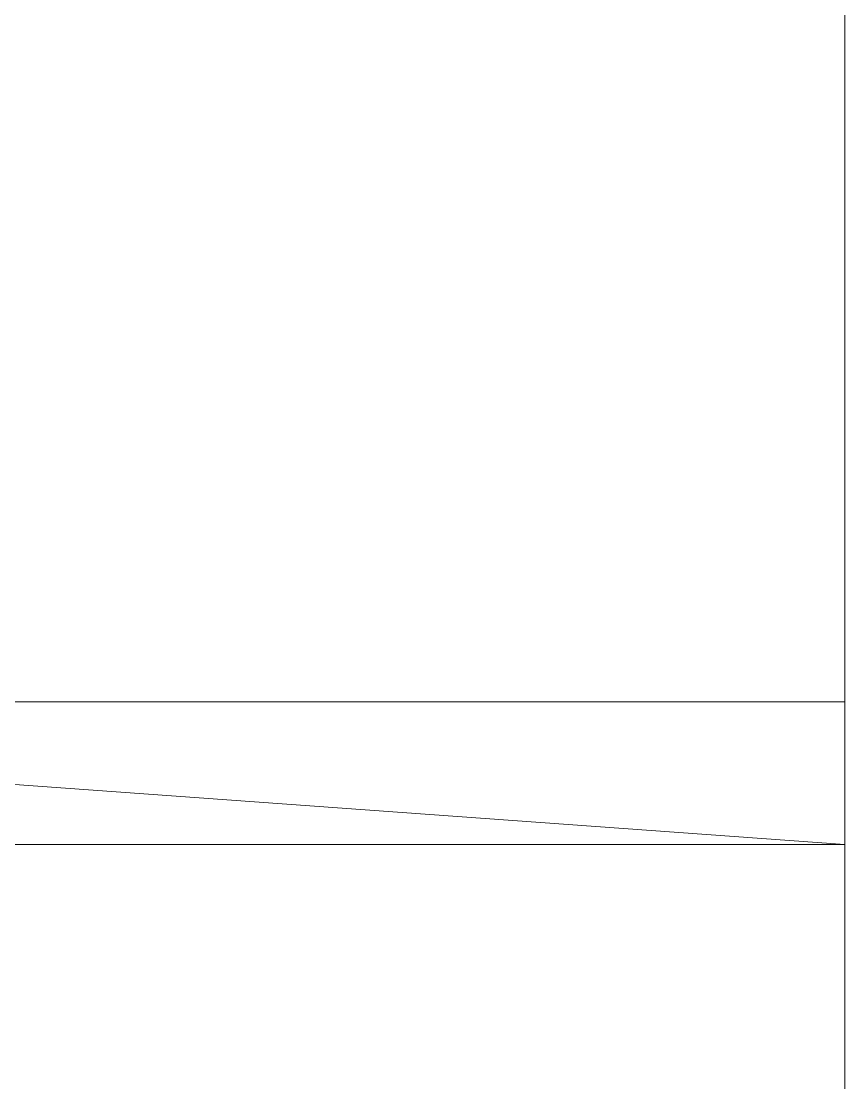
# Model space of a CAD drawing. Header units: millimetres. Extents: x 11098 to 33953, y -10594 to 3707.
# Drawn here: x 25213 to 25473, y -461.5 to -126.3 of the extents above; entities that cross this region are included whole.
import ezdxf

# ---------------------------------------------------------------- set-up
doc = ezdxf.new("R2010")
doc.units = ezdxf.units.MM
for name, color, linetype, lineweight in [('A-DOOR', 31, 'Continuous', 9), ('A-DOOR-FRAM', 31, 'Continuous', 9), ('A-WALL', 113, 'Continuous', 9)]:
    doc.layers.add(name, color=color, linetype=linetype, lineweight=lineweight)

# ---------------------------------------------------------------- blocks, each defined once
blk = doc.blocks.new('TU DF 1 - Rahmenstock flächenbündig - ML - 885 x 2135-2481295-_3D_')
at = {"layer": 'A-DOOR-FRAM'}
mesh = blk.add_polyface(dxfattribs=at)
corners = [(-412.5, 230), (-412.5, 185), (-397.5, 185), (-397.5, -230), (-442.5, -230), (-442.5, 230)]
mesh.append_faces([[corners[k] for k in face] for face in [(3, 4, 1, 2)]], dxfattribs={"vtx1": -1})
mesh.append_faces([[corners[k] for k in face] for face in [(5, 0, 1, 4)]], dxfattribs={"vtx2": -1})
mesh = blk.add_polyface(dxfattribs=at)
corners = [(-442.5, 230), (-442.5, -230), (-442.5, -230, 2135), (-442.5, 230, 2135)]
mesh.append_faces([[corners[k] for k in face] for face in [(0, 1, 2, 3)]])
mesh = blk.add_polyface(dxfattribs=at)
corners = [(-442.5, 230, 2135), (-442.5, -230, 2135), (442.5, -230, 2135), (442.5, 230, 2135)]
mesh.append_faces([[corners[k] for k in face] for face in [(0, 1, 2, 3)]])
mesh = blk.add_polyface(dxfattribs=at)
corners = [(-397.5, -230), (-397.5, 185), (-397.5, 185, 2090), (-397.5, -230, 2090)]
mesh.append_faces([[corners[k] for k in face] for face in [(0, 1, 2, 3)]])
mesh = blk.add_polyface(dxfattribs=at)
corners = [(-397.5, -230, 2090), (-397.5, 185, 2090), (397.5, 185, 2090), (397.5, -230, 2090)]
mesh.append_faces([[corners[k] for k in face] for face in [(3, 0, 1, 2)]])
mesh = blk.add_polyface(dxfattribs=at)
corners = [(-442.5, -230, 2135), (-442.5, -230), (-397.5, -230), (-397.5, -230, 2090)]
mesh.append_faces([[corners[k] for k in face] for face in [(1, 2, 3, 0)]])
mesh = blk.add_polyface(dxfattribs=at)
corners = [(442.5, -230, 2135), (-442.5, -230, 2135), (-397.5, -230, 2090), (397.5, -230, 2090)]
mesh.append_faces([[corners[k] for k in face] for face in [(2, 3, 0, 1)]])

msp = doc.modelspace()

# ---------------------------------------------------------------- block references
at = {"layer": 'A-DOOR', "rotation": 89.99997672694163}
msp.add_blockref('TU DF 1 - Rahmenstock flächenbündig - ML - 885 x 2135-2481295-_3D_', (25243.01, 56.31), dxfattribs=at)

# ---------------------------------------------------------------- meshes
at = {"layer": 'A-WALL'}
mesh = msp.add_polyface(dxfattribs=at)
corners = [(25013.01, 879.27), (25473.01, 879.27), (25473.01, 498.81), (25013.01, 498.81), (25473.01, -3676.99), (25013.01, -3676.99), (25013.01, -386.19), (25473.01, -386.19)]
mesh.append_faces([[corners[k] for k in face] for face in [(1, 2, 3, 0), (6, 7, 4, 5)]])
mesh = msp.add_polyface(dxfattribs=at)
corners = [(25473.01, -3676.99, 4000), (25473.01, 879.27, 4000), (25013.01, 879.27, 4000), (25013.01, -3676.99, 4000)]
mesh.append_faces([[corners[k] for k in face] for face in [(0, 1, 2, 3)]])
mesh = msp.add_polyface(dxfattribs=at)
corners = [(25473.01, 879.27), (25473.01, 879.27, 4000), (25473.01, -3676.99, 4000), (25473.01, -3676.99), (25473.01, -386.19), (25473.01, -386.19, 2135), (25473.01, 498.81, 2135), (25473.01, 498.81)]
mesh.append_faces([[corners[k] for k in face] for face in [(6, 1, 5)]], dxfattribs={"vtx0": -1, "vtx1": -1})
mesh.append_faces([[corners[k] for k in face] for face in [(5, 1, 2, 3)]], dxfattribs={"vtx0": -1, "vtx3": -1})
mesh.append_faces([[corners[k] for k in face] for face in [(3, 4, 5)]], dxfattribs={"vtx2": -1})
mesh.append_faces([[corners[k] for k in face] for face in [(6, 7, 0, 1)]], dxfattribs={"vtx3": -1})
mesh = msp.add_polyface(dxfattribs=at)
corners = [(25013.01, 498.81, 2135), (25473.01, 498.81, 2135), (25473.01, -386.19, 2135), (25013.01, -386.19, 2135)]
mesh.append_faces([[corners[k] for k in face] for face in [(2, 3, 0, 1)]])
mesh = msp.add_polyface(dxfattribs=at)
corners = [(25013.01, -386.19, 2135), (25473.01, -386.19, 2135), (25473.01, -386.19), (25013.01, -386.19)]
mesh.append_faces([[corners[k] for k in face] for face in [(3, 0, 1, 2)]])

doc.saveas('drawing.dxf')
